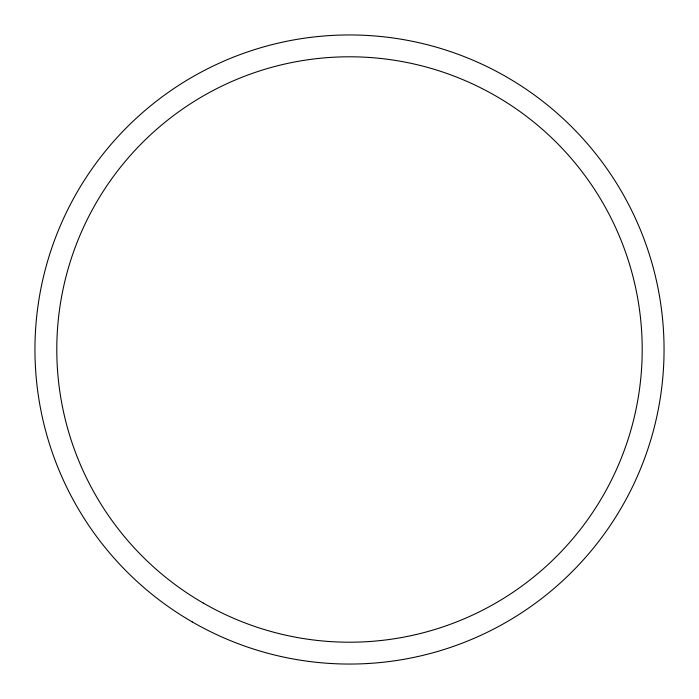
<?xml version="1.0" encoding="UTF-8"?>
<svg xmlns="http://www.w3.org/2000/svg" width="699" height="699" viewBox="0 0 699 699"><rect width="100%" height="100%" fill="white"/><g stroke="black" fill="none" stroke-linecap="round" stroke-linejoin="round"><path stroke-width="1.05" d="M192.225 621.909A314.55 314.55 0 0 0 664.05 349.5A314.55 314.55 0 0 0 192.225 77.091A314.55 314.55 0 0 0 192.225 621.909M203.147 602.992A292.706 292.706 0 0 0 642.206 349.5A292.706 292.706 0 0 0 203.147 96.008A292.706 292.706 0 0 0 203.147 602.992"/></g></svg>
